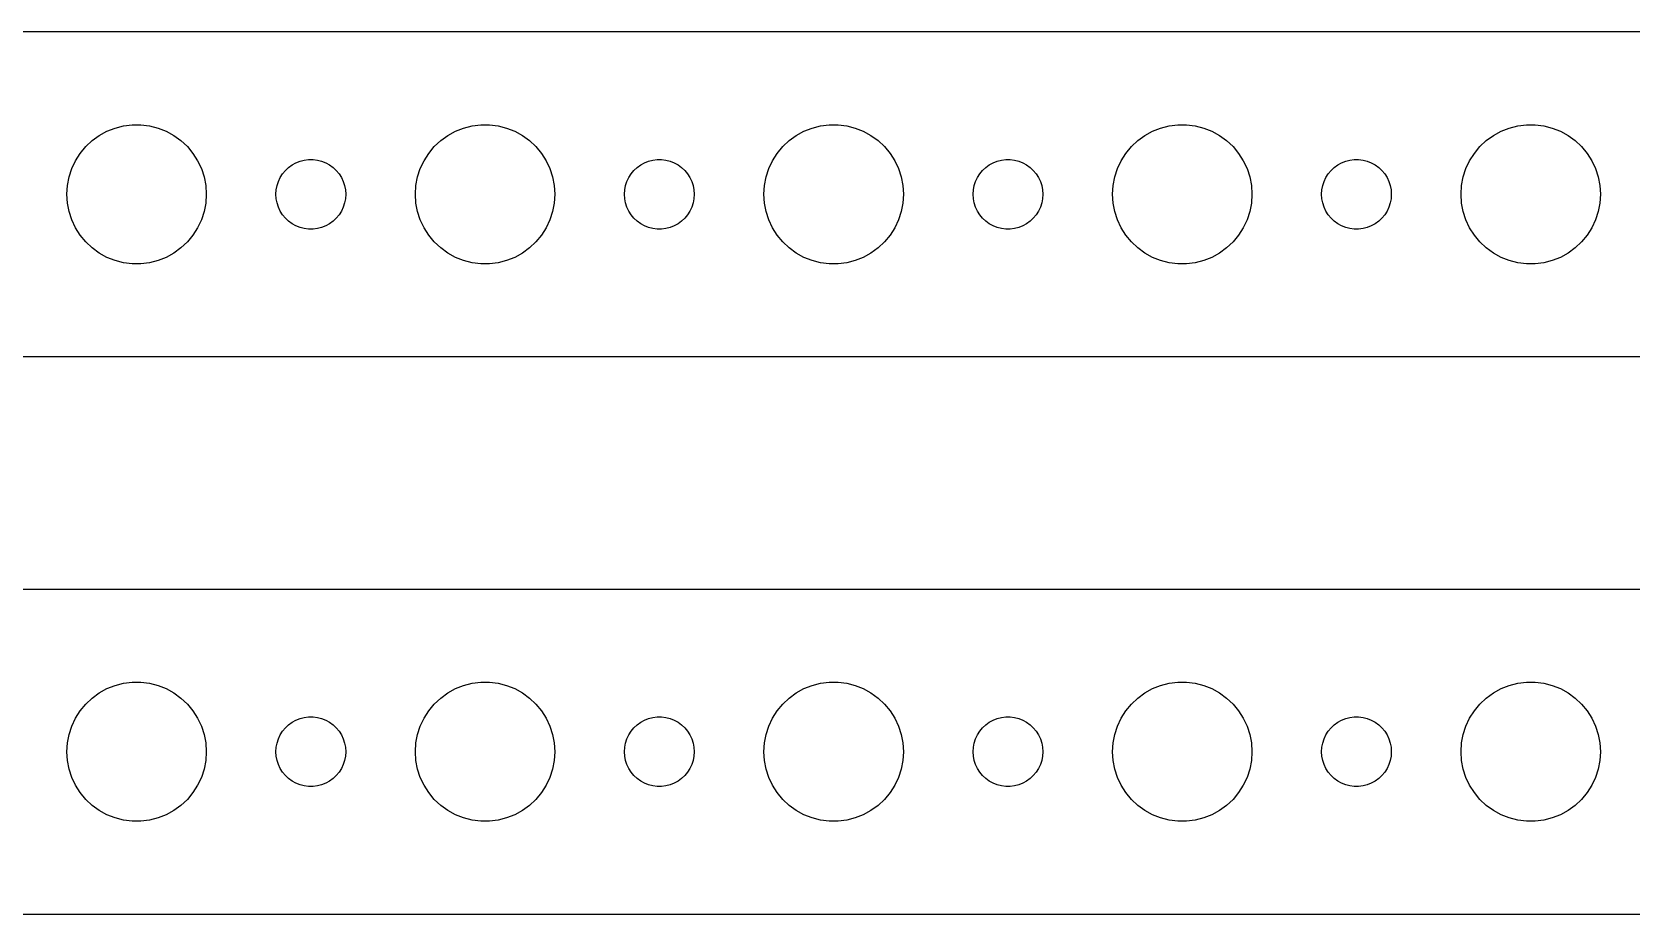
# Model space of a CAD drawing. Header units: metres. Extents: x -254 to 254, y 41 to 79.
# Drawn here: x 123 to 191.8, y 41 to 79 of the extents above; entities that cross this region are included whole.
import ezdxf

# ---------------------------------------------------------------- set-up
doc = ezdxf.new("R2010")
doc.units = ezdxf.units.M

msp = doc.modelspace()

# ---------------------------------------------------------------- linework, layer by layer
for p, q in [((249.814, 78.9901), (-249.814, 78.9901)), ((125.588, 74.3115), (125.893, 74.533)), ((125.893, 74.533), (126.223, 74.7145)), ((126.223, 74.7145), (126.573, 74.8532)), ((126.573, 74.8532), (126.938, 74.9469)), ((126.938, 74.9469), (127.312, 74.9941)), ((127.312, 74.9941), (127.688, 74.9941)), ((127.688, 74.9941), (128.062, 74.9469)), ((128.062, 74.9469), (128.427, 74.8532)), ((128.427, 74.8532), (128.777, 74.7145)), ((128.777, 74.7145), (129.107, 74.533)), ((129.107, 74.533), (129.412, 74.3115)), ((140.588, 74.3115), (140.893, 74.533)), ((140.893, 74.533), (141.223, 74.7145)), ((141.223, 74.7145), (141.573, 74.8532)), ((141.573, 74.8532), (141.938, 74.9469)), ((141.938, 74.9469), (142.312, 74.9941)), ((142.312, 74.9941), (142.688, 74.9941)), ((142.688, 74.9941), (143.062, 74.9469)), ((143.062, 74.9469), (143.427, 74.8532)), ((143.427, 74.8532), (143.777, 74.7145)), ((143.777, 74.7145), (144.107, 74.533)), ((144.107, 74.533), (144.412, 74.3115)), ((155.588, 74.3115), (155.893, 74.533)), ((155.893, 74.533), (156.223, 74.7145)), ((156.223, 74.7145), (156.573, 74.8532)), ((156.573, 74.8532), (156.938, 74.9469)), ((156.938, 74.9469), (157.312, 74.9941)), ((157.312, 74.9941), (157.688, 74.9941)), ((157.688, 74.9941), (158.062, 74.9469)), ((158.062, 74.9469), (158.427, 74.8532)), ((158.427, 74.8532), (158.777, 74.7145)), ((158.777, 74.7145), (159.107, 74.533)), ((159.107, 74.533), (159.412, 74.3115)), ((170.588, 74.3115), (170.893, 74.533)), ((170.893, 74.533), (171.223, 74.7145)), ((171.223, 74.7145), (171.573, 74.8532)), ((171.573, 74.8532), (171.938, 74.9469)), ((171.938, 74.9469), (172.312, 74.9941)), ((172.312, 74.9941), (172.688, 74.9941)), ((172.688, 74.9941), (173.062, 74.9469)), ((173.062, 74.9469), (173.427, 74.8532)), ((173.427, 74.8532), (173.777, 74.7145)), ((173.777, 74.7145), (174.107, 74.533)), ((174.107, 74.533), (174.412, 74.3115)), ((185.588, 74.3115), (185.893, 74.533)), ((185.893, 74.533), (186.223, 74.7145)), ((186.223, 74.7145), (186.573, 74.8532)), ((186.573, 74.8532), (186.938, 74.9469)), ((186.938, 74.9469), (187.312, 74.9941)), ((187.312, 74.9941), (187.688, 74.9941)), ((187.688, 74.9941), (188.062, 74.9469)), ((188.062, 74.9469), (188.427, 74.8532)), ((188.427, 74.8532), (188.777, 74.7145)), ((188.777, 74.7145), (189.107, 74.533)), ((189.107, 74.533), (189.412, 74.3115)), ((124.871, 73.4453), (125.073, 73.7634)), ((125.073, 73.7634), (125.313, 74.0536)), ((125.313, 74.0536), (125.588, 74.3115)), ((129.412, 74.3115), (129.687, 74.0536)), ((129.687, 74.0536), (129.927, 73.7634)), ((129.927, 73.7634), (130.129, 73.4453)), ((139.871, 73.4453), (140.073, 73.7634)), ((140.073, 73.7634), (140.313, 74.0536)), ((140.313, 74.0536), (140.588, 74.3115)), ((144.412, 74.3115), (144.687, 74.0536)), ((144.687, 74.0536), (144.927, 73.7634)), ((144.927, 73.7634), (145.129, 73.4453)), ((154.871, 73.4453), (155.073, 73.7634)), ((155.073, 73.7634), (155.313, 74.0536)), ((155.313, 74.0536), (155.588, 74.3115)), ((159.412, 74.3115), (159.687, 74.0536)), ((159.687, 74.0536), (159.927, 73.7634)), ((159.927, 73.7634), (160.129, 73.4453)), ((169.871, 73.4453), (170.073, 73.7634)), ((170.073, 73.7634), (170.313, 74.0536)), ((170.313, 74.0536), (170.588, 74.3115)), ((174.412, 74.3115), (174.687, 74.0536)), ((174.687, 74.0536), (174.927, 73.7634)), ((174.927, 73.7634), (175.129, 73.4453)), ((184.871, 73.4453), (185.073, 73.7634)), ((185.073, 73.7634), (185.313, 74.0536)), ((185.313, 74.0536), (185.588, 74.3115)), ((189.412, 74.3115), (189.687, 74.0536)), ((189.687, 74.0536), (189.927, 73.7634)), ((189.927, 73.7634), (190.129, 73.4453)), ((124.594, 72.7461), (124.711, 73.1044)), ((124.711, 73.1044), (124.871, 73.4453)), ((130.129, 73.4453), (130.289, 73.1044)), ((130.289, 73.1044), (130.406, 72.7461)), ((133.786, 72.8817), (133.907, 73.0268)), ((133.907, 73.0268), (134.044, 73.1558)), ((134.044, 73.1558), (134.196, 73.2665)), ((134.196, 73.2665), (134.361, 73.3572)), ((134.361, 73.3572), (134.536, 73.4266)), ((134.536, 73.4266), (134.719, 73.4734)), ((134.719, 73.4734), (134.906, 73.497)), ((134.906, 73.497), (135.094, 73.497)), ((135.094, 73.497), (135.281, 73.4734)), ((135.281, 73.4734), (135.464, 73.4266)), ((135.464, 73.4266), (135.639, 73.3572)), ((135.639, 73.3572), (135.804, 73.2665)), ((135.804, 73.2665), (135.956, 73.1558)), ((135.956, 73.1558), (136.093, 73.0268)), ((136.093, 73.0268), (136.214, 72.8817)), ((139.594, 72.7461), (139.711, 73.1044)), ((139.711, 73.1044), (139.871, 73.4453)), ((145.129, 73.4453), (145.289, 73.1044)), ((145.289, 73.1044), (145.406, 72.7461)), ((148.786, 72.8817), (148.907, 73.0268)), ((148.907, 73.0268), (149.044, 73.1558)), ((149.044, 73.1558), (149.196, 73.2665)), ((149.196, 73.2665), (149.361, 73.3572)), ((149.361, 73.3572), (149.536, 73.4266)), ((149.536, 73.4266), (149.719, 73.4734)), ((149.719, 73.4734), (149.906, 73.497)), ((149.906, 73.497), (150.094, 73.497)), ((150.094, 73.497), (150.281, 73.4734)), ((150.281, 73.4734), (150.464, 73.4266)), ((150.464, 73.4266), (150.639, 73.3572)), ((150.639, 73.3572), (150.804, 73.2665)), ((150.804, 73.2665), (150.956, 73.1558)), ((150.956, 73.1558), (151.093, 73.0268)), ((151.093, 73.0268), (151.214, 72.8817)), ((154.594, 72.7461), (154.711, 73.1044)), ((154.711, 73.1044), (154.871, 73.4453)), ((160.129, 73.4453), (160.289, 73.1044)), ((160.289, 73.1044), (160.406, 72.7461)), ((163.786, 72.8817), (163.907, 73.0268)), ((163.907, 73.0268), (164.044, 73.1558)), ((164.044, 73.1558), (164.196, 73.2665)), ((164.196, 73.2665), (164.361, 73.3572)), ((164.361, 73.3572), (164.536, 73.4266)), ((164.536, 73.4266), (164.719, 73.4734)), ((164.719, 73.4734), (164.906, 73.497)), ((164.906, 73.497), (165.094, 73.497)), ((165.094, 73.497), (165.281, 73.4734)), ((165.281, 73.4734), (165.464, 73.4266)), ((165.464, 73.4266), (165.639, 73.3572)), ((165.639, 73.3572), (165.804, 73.2665)), ((165.804, 73.2665), (165.956, 73.1558)), ((165.956, 73.1558), (166.093, 73.0268)), ((166.093, 73.0268), (166.214, 72.8817)), ((169.594, 72.7461), (169.711, 73.1044)), ((169.711, 73.1044), (169.871, 73.4453)), ((175.129, 73.4453), (175.289, 73.1044)), ((175.289, 73.1044), (175.406, 72.7461)), ((178.786, 72.8817), (178.907, 73.0268)), ((178.907, 73.0268), (179.044, 73.1558)), ((179.044, 73.1558), (179.196, 73.2665)), ((179.196, 73.2665), (179.361, 73.3572)), ((179.361, 73.3572), (179.536, 73.4266)), ((179.536, 73.4266), (179.719, 73.4734)), ((179.719, 73.4734), (179.906, 73.497)), ((179.906, 73.497), (180.094, 73.497)), ((180.094, 73.497), (180.281, 73.4734)), ((180.281, 73.4734), (180.464, 73.4266)), ((180.464, 73.4266), (180.639, 73.3572)), ((180.639, 73.3572), (180.804, 73.2665)), ((180.804, 73.2665), (180.956, 73.1558)), ((180.956, 73.1558), (181.093, 73.0268)), ((181.093, 73.0268), (181.214, 72.8817)), ((184.594, 72.7461), (184.711, 73.1044)), ((184.711, 73.1044), (184.871, 73.4453)), ((190.129, 73.4453), (190.289, 73.1044)), ((190.289, 73.1044), (190.406, 72.7461)), ((124.5, 72), (124.524, 72.376)), ((124.524, 72.376), (124.594, 72.7461)), ((130.406, 72.7461), (130.476, 72.376)), ((130.476, 72.376), (130.5, 72)), ((133.512, 72.188), (133.547, 72.373)), ((133.547, 72.373), (133.605, 72.5522)), ((133.605, 72.5522), (133.686, 72.7226)), ((133.686, 72.7226), (133.786, 72.8817)), ((136.214, 72.8817), (136.314, 72.7226)), ((136.314, 72.7226), (136.395, 72.5522)), ((136.395, 72.5522), (136.453, 72.373)), ((136.453, 72.373), (136.488, 72.188)), ((139.5, 72), (139.524, 72.376)), ((139.524, 72.376), (139.594, 72.7461)), ((145.406, 72.7461), (145.476, 72.376)), ((145.476, 72.376), (145.5, 72)), ((148.512, 72.188), (148.547, 72.373)), ((148.547, 72.373), (148.605, 72.5522)), ((148.605, 72.5522), (148.686, 72.7226)), ((148.686, 72.7226), (148.786, 72.8817)), ((151.214, 72.8817), (151.314, 72.7226)), ((151.314, 72.7226), (151.395, 72.5522)), ((151.395, 72.5522), (151.453, 72.373)), ((151.453, 72.373), (151.488, 72.188)), ((154.5, 72), (154.524, 72.376)), ((154.524, 72.376), (154.594, 72.7461)), ((160.406, 72.7461), (160.476, 72.376)), ((160.476, 72.376), (160.5, 72)), ((163.512, 72.188), (163.547, 72.373)), ((163.547, 72.373), (163.605, 72.5522)), ((163.605, 72.5522), (163.686, 72.7226)), ((163.686, 72.7226), (163.786, 72.8817)), ((166.214, 72.8817), (166.314, 72.7226)), ((166.314, 72.7226), (166.395, 72.5522)), ((166.395, 72.5522), (166.453, 72.373)), ((166.453, 72.373), (166.488, 72.188)), ((169.5, 72), (169.524, 72.376)), ((169.524, 72.376), (169.594, 72.7461)), ((175.406, 72.7461), (175.476, 72.376)), ((175.476, 72.376), (175.5, 72)), ((178.512, 72.188), (178.547, 72.373)), ((178.547, 72.373), (178.605, 72.5522)), ((178.605, 72.5522), (178.686, 72.7226)), ((178.686, 72.7226), (178.786, 72.8817)), ((181.214, 72.8817), (181.314, 72.7226)), ((181.314, 72.7226), (181.395, 72.5522)), ((181.395, 72.5522), (181.453, 72.373)), ((181.453, 72.373), (181.488, 72.188)), ((184.5, 72), (184.524, 72.376)), ((184.524, 72.376), (184.594, 72.7461)), ((190.406, 72.7461), (190.476, 72.376)), ((190.476, 72.376), (190.5, 72)), ((124.524, 71.624), (124.5, 72)), ((124.594, 71.2539), (124.524, 71.624)), ((130.476, 71.624), (130.406, 71.2539)), ((130.5, 72), (130.476, 71.624)), ((133.5, 72), (133.512, 72.188)), ((133.512, 71.812), (133.5, 72)), ((133.547, 71.627), (133.512, 71.812)), ((133.605, 71.4478), (133.547, 71.627)), ((136.453, 71.627), (136.395, 71.4478)), ((136.488, 71.812), (136.453, 71.627)), ((136.488, 72.188), (136.5, 72)), ((136.5, 72), (136.488, 71.812)), ((139.524, 71.624), (139.5, 72)), ((139.594, 71.2539), (139.524, 71.624)), ((145.476, 71.624), (145.406, 71.2539)), ((145.5, 72), (145.476, 71.624)), ((148.5, 72), (148.512, 72.188)), ((148.512, 71.812), (148.5, 72)), ((148.547, 71.627), (148.512, 71.812)), ((148.605, 71.4478), (148.547, 71.627)), ((151.453, 71.627), (151.395, 71.4478)), ((151.488, 71.812), (151.453, 71.627)), ((151.488, 72.188), (151.5, 72)), ((151.5, 72), (151.488, 71.812)), ((154.524, 71.624), (154.5, 72)), ((154.594, 71.2539), (154.524, 71.624)), ((160.476, 71.624), (160.406, 71.2539)), ((160.5, 72), (160.476, 71.624)), ((163.5, 72), (163.512, 72.188)), ((163.512, 71.812), (163.5, 72)), ((163.547, 71.627), (163.512, 71.812)), ((163.605, 71.4478), (163.547, 71.627)), ((166.453, 71.627), (166.395, 71.4478)), ((166.488, 71.812), (166.453, 71.627)), ((166.488, 72.188), (166.5, 72)), ((166.5, 72), (166.488, 71.812)), ((169.524, 71.624), (169.5, 72)), ((169.594, 71.2539), (169.524, 71.624)), ((175.476, 71.624), (175.406, 71.2539)), ((175.5, 72), (175.476, 71.624)), ((178.5, 72), (178.512, 72.188)), ((178.512, 71.812), (178.5, 72)), ((178.547, 71.627), (178.512, 71.812)), ((178.605, 71.4478), (178.547, 71.627)), ((181.453, 71.627), (181.395, 71.4478)), ((181.488, 71.812), (181.453, 71.627)), ((181.488, 72.188), (181.5, 72)), ((181.5, 72), (181.488, 71.812)), ((184.524, 71.624), (184.5, 72)), ((184.594, 71.2539), (184.524, 71.624)), ((190.476, 71.624), (190.406, 71.2539)), ((190.5, 72), (190.476, 71.624)), ((124.711, 70.8956), (124.594, 71.2539)), ((124.871, 70.5547), (124.711, 70.8956)), ((130.289, 70.8956), (130.129, 70.5547)), ((130.406, 71.2539), (130.289, 70.8956)), ((133.686, 71.2774), (133.605, 71.4478)), ((133.786, 71.1183), (133.686, 71.2774)), ((133.907, 70.9732), (133.786, 71.1183)), ((134.044, 70.8442), (133.907, 70.9732)), ((136.093, 70.9732), (135.956, 70.8442)), ((136.214, 71.1183), (136.093, 70.9732)), ((136.314, 71.2774), (136.214, 71.1183)), ((136.395, 71.4478), (136.314, 71.2774)), ((139.711, 70.8956), (139.594, 71.2539)), ((139.871, 70.5547), (139.711, 70.8956)), ((145.289, 70.8956), (145.129, 70.5547)), ((145.406, 71.2539), (145.289, 70.8956)), ((148.686, 71.2774), (148.605, 71.4478)), ((148.786, 71.1183), (148.686, 71.2774)), ((148.907, 70.9732), (148.786, 71.1183)), ((149.044, 70.8442), (148.907, 70.9732)), ((151.093, 70.9732), (150.956, 70.8442)), ((151.214, 71.1183), (151.093, 70.9732)), ((151.314, 71.2774), (151.214, 71.1183)), ((151.395, 71.4478), (151.314, 71.2774)), ((154.711, 70.8956), (154.594, 71.2539)), ((154.871, 70.5547), (154.711, 70.8956)), ((160.289, 70.8956), (160.129, 70.5547)), ((160.406, 71.2539), (160.289, 70.8956)), ((163.686, 71.2774), (163.605, 71.4478)), ((163.786, 71.1183), (163.686, 71.2774)), ((163.907, 70.9732), (163.786, 71.1183)), ((164.044, 70.8442), (163.907, 70.9732)), ((166.093, 70.9732), (165.956, 70.8442)), ((166.214, 71.1183), (166.093, 70.9732)), ((166.314, 71.2774), (166.214, 71.1183)), ((166.395, 71.4478), (166.314, 71.2774)), ((169.711, 70.8956), (169.594, 71.2539)), ((169.871, 70.5547), (169.711, 70.8956)), ((175.289, 70.8956), (175.129, 70.5547)), ((175.406, 71.2539), (175.289, 70.8956)), ((178.686, 71.2774), (178.605, 71.4478)), ((178.786, 71.1183), (178.686, 71.2774)), ((178.907, 70.9732), (178.786, 71.1183)), ((179.044, 70.8442), (178.907, 70.9732)), ((181.093, 70.9732), (180.956, 70.8442)), ((181.214, 71.1183), (181.093, 70.9732)), ((181.314, 71.2774), (181.214, 71.1183)), ((181.395, 71.4478), (181.314, 71.2774)), ((184.711, 70.8956), (184.594, 71.2539)), ((184.871, 70.5547), (184.711, 70.8956)), ((190.289, 70.8956), (190.129, 70.5547)), ((190.406, 71.2539), (190.289, 70.8956)), ((125.073, 70.2366), (124.871, 70.5547)), ((125.313, 69.9464), (125.073, 70.2366)), ((129.927, 70.2366), (129.687, 69.9464)), ((130.129, 70.5547), (129.927, 70.2366)), ((134.196, 70.7335), (134.044, 70.8442)), ((134.361, 70.6428), (134.196, 70.7335)), ((134.536, 70.5734), (134.361, 70.6428)), ((134.719, 70.5266), (134.536, 70.5734)), ((134.906, 70.503), (134.719, 70.5266)), ((135.094, 70.503), (134.906, 70.503)), ((135.281, 70.5266), (135.094, 70.503)), ((135.464, 70.5734), (135.281, 70.5266)), ((135.639, 70.6428), (135.464, 70.5734)), ((135.804, 70.7335), (135.639, 70.6428)), ((135.956, 70.8442), (135.804, 70.7335)), ((140.073, 70.2366), (139.871, 70.5547)), ((140.313, 69.9464), (140.073, 70.2366)), ((144.927, 70.2366), (144.687, 69.9464)), ((145.129, 70.5547), (144.927, 70.2366)), ((149.196, 70.7335), (149.044, 70.8442)), ((149.361, 70.6428), (149.196, 70.7335)), ((149.536, 70.5734), (149.361, 70.6428)), ((149.719, 70.5266), (149.536, 70.5734)), ((149.906, 70.503), (149.719, 70.5266)), ((150.094, 70.503), (149.906, 70.503)), ((150.281, 70.5266), (150.094, 70.503)), ((150.464, 70.5734), (150.281, 70.5266)), ((150.639, 70.6428), (150.464, 70.5734)), ((150.804, 70.7335), (150.639, 70.6428)), ((150.956, 70.8442), (150.804, 70.7335)), ((155.073, 70.2366), (154.871, 70.5547)), ((155.313, 69.9464), (155.073, 70.2366)), ((159.927, 70.2366), (159.687, 69.9464)), ((160.129, 70.5547), (159.927, 70.2366)), ((164.196, 70.7335), (164.044, 70.8442)), ((164.361, 70.6428), (164.196, 70.7335)), ((164.536, 70.5734), (164.361, 70.6428)), ((164.719, 70.5266), (164.536, 70.5734)), ((164.906, 70.503), (164.719, 70.5266)), ((165.094, 70.503), (164.906, 70.503)), ((165.281, 70.5266), (165.094, 70.503)), ((165.464, 70.5734), (165.281, 70.5266)), ((165.639, 70.6428), (165.464, 70.5734)), ((165.804, 70.7335), (165.639, 70.6428)), ((165.956, 70.8442), (165.804, 70.7335)), ((170.073, 70.2366), (169.871, 70.5547)), ((170.313, 69.9464), (170.073, 70.2366)), ((174.927, 70.2366), (174.687, 69.9464)), ((175.129, 70.5547), (174.927, 70.2366)), ((179.196, 70.7335), (179.044, 70.8442)), ((179.361, 70.6428), (179.196, 70.7335)), ((179.536, 70.5734), (179.361, 70.6428)), ((179.719, 70.5266), (179.536, 70.5734)), ((179.906, 70.503), (179.719, 70.5266)), ((180.094, 70.503), (179.906, 70.503)), ((180.281, 70.5266), (180.094, 70.503)), ((180.464, 70.5734), (180.281, 70.5266)), ((180.639, 70.6428), (180.464, 70.5734)), ((180.804, 70.7335), (180.639, 70.6428)), ((180.956, 70.8442), (180.804, 70.7335)), ((185.073, 70.2366), (184.871, 70.5547)), ((185.313, 69.9464), (185.073, 70.2366)), ((189.927, 70.2366), (189.687, 69.9464)), ((190.129, 70.5547), (189.927, 70.2366)), ((125.588, 69.6885), (125.313, 69.9464)), ((125.893, 69.467), (125.588, 69.6885)), ((129.412, 69.6885), (129.107, 69.467)), ((129.687, 69.9464), (129.412, 69.6885)), ((140.588, 69.6885), (140.313, 69.9464)), ((140.893, 69.467), (140.588, 69.6885)), ((144.412, 69.6885), (144.107, 69.467)), ((144.687, 69.9464), (144.412, 69.6885)), ((155.588, 69.6885), (155.313, 69.9464)), ((155.893, 69.467), (155.588, 69.6885)), ((159.412, 69.6885), (159.107, 69.467)), ((159.687, 69.9464), (159.412, 69.6885)), ((170.588, 69.6885), (170.313, 69.9464)), ((170.893, 69.467), (170.588, 69.6885)), ((174.412, 69.6885), (174.107, 69.467)), ((174.687, 69.9464), (174.412, 69.6885)), ((185.588, 69.6885), (185.313, 69.9464)), ((185.893, 69.467), (185.588, 69.6885)), ((189.412, 69.6885), (189.107, 69.467)), ((189.687, 69.9464), (189.412, 69.6885)), ((126.223, 69.2855), (125.893, 69.467)), ((126.573, 69.1468), (126.223, 69.2855)), ((126.938, 69.0531), (126.573, 69.1468)), ((127.312, 69.0059), (126.938, 69.0531)), ((127.688, 69.0059), (127.312, 69.0059)), ((128.062, 69.0531), (127.688, 69.0059)), ((128.427, 69.1468), (128.062, 69.0531)), ((128.777, 69.2855), (128.427, 69.1468)), ((129.107, 69.467), (128.777, 69.2855)), ((141.223, 69.2855), (140.893, 69.467)), ((141.573, 69.1468), (141.223, 69.2855)), ((141.938, 69.0531), (141.573, 69.1468)), ((142.312, 69.0059), (141.938, 69.0531)), ((142.688, 69.0059), (142.312, 69.0059)), ((143.062, 69.0531), (142.688, 69.0059)), ((143.427, 69.1468), (143.062, 69.0531)), ((143.777, 69.2855), (143.427, 69.1468)), ((144.107, 69.467), (143.777, 69.2855)), ((156.223, 69.2855), (155.893, 69.467)), ((156.573, 69.1468), (156.223, 69.2855)), ((156.938, 69.0531), (156.573, 69.1468)), ((157.312, 69.0059), (156.938, 69.0531)), ((157.688, 69.0059), (157.312, 69.0059)), ((158.062, 69.0531), (157.688, 69.0059)), ((158.427, 69.1468), (158.062, 69.0531)), ((158.777, 69.2855), (158.427, 69.1468)), ((159.107, 69.467), (158.777, 69.2855)), ((171.223, 69.2855), (170.893, 69.467)), ((171.573, 69.1468), (171.223, 69.2855)), ((171.938, 69.0531), (171.573, 69.1468)), ((172.312, 69.0059), (171.938, 69.0531)), ((172.688, 69.0059), (172.312, 69.0059)), ((173.062, 69.0531), (172.688, 69.0059)), ((173.427, 69.1468), (173.062, 69.0531)), ((173.777, 69.2855), (173.427, 69.1468)), ((174.107, 69.467), (173.777, 69.2855)), ((186.223, 69.2855), (185.893, 69.467)), ((186.573, 69.1468), (186.223, 69.2855)), ((186.938, 69.0531), (186.573, 69.1468)), ((187.312, 69.0059), (186.938, 69.0531)), ((187.688, 69.0059), (187.312, 69.0059)), ((188.062, 69.0531), (187.688, 69.0059)), ((188.427, 69.1468), (188.062, 69.0531)), ((188.777, 69.2855), (188.427, 69.1468)), ((189.107, 69.467), (188.777, 69.2855)), ((-249.814, 65.0099), (249.814, 65.0099)), ((249.814, 54.9901), (-249.814, 54.9901)), ((126.573, 50.8532), (126.938, 50.9469)), ((126.938, 50.9469), (127.312, 50.9941)), ((127.312, 50.9941), (127.688, 50.9941)), ((127.688, 50.9941), (128.062, 50.9469)), ((128.062, 50.9469), (128.427, 50.8532)), ((141.573, 50.8532), (141.938, 50.9469)), ((141.938, 50.9469), (142.312, 50.9941)), ((142.312, 50.9941), (142.688, 50.9941)), ((142.688, 50.9941), (143.062, 50.9469)), ((143.062, 50.9469), (143.427, 50.8532)), ((156.573, 50.8532), (156.938, 50.9469)), ((156.938, 50.9469), (157.312, 50.9941)), ((157.312, 50.9941), (157.688, 50.9941)), ((157.688, 50.9941), (158.062, 50.9469)), ((158.062, 50.9469), (158.427, 50.8532)), ((171.573, 50.8532), (171.938, 50.9469)), ((171.938, 50.9469), (172.312, 50.9941)), ((172.312, 50.9941), (172.688, 50.9941)), ((172.688, 50.9941), (173.062, 50.9469)), ((173.062, 50.9469), (173.427, 50.8532)), ((186.573, 50.8532), (186.938, 50.9469)), ((186.938, 50.9469), (187.312, 50.9941)), ((187.312, 50.9941), (187.688, 50.9941)), ((187.688, 50.9941), (188.062, 50.9469)), ((188.062, 50.9469), (188.427, 50.8532)), ((125.313, 50.0536), (125.588, 50.3115)), ((125.588, 50.3115), (125.893, 50.533)), ((125.893, 50.533), (126.223, 50.7145)), ((126.223, 50.7145), (126.573, 50.8532)), ((128.427, 50.8532), (128.777, 50.7145)), ((128.777, 50.7145), (129.107, 50.533)), ((129.107, 50.533), (129.412, 50.3115)), ((129.412, 50.3115), (129.687, 50.0536)), ((140.313, 50.0536), (140.588, 50.3115)), ((140.588, 50.3115), (140.893, 50.533)), ((140.893, 50.533), (141.223, 50.7145)), ((141.223, 50.7145), (141.573, 50.8532)), ((143.427, 50.8532), (143.777, 50.7145)), ((143.777, 50.7145), (144.107, 50.533)), ((144.107, 50.533), (144.412, 50.3115)), ((144.412, 50.3115), (144.687, 50.0536)), ((155.313, 50.0536), (155.588, 50.3115)), ((155.588, 50.3115), (155.893, 50.533)), ((155.893, 50.533), (156.223, 50.7145)), ((156.223, 50.7145), (156.573, 50.8532)), ((158.427, 50.8532), (158.777, 50.7145)), ((158.777, 50.7145), (159.107, 50.533)), ((159.107, 50.533), (159.412, 50.3115)), ((159.412, 50.3115), (159.687, 50.0536)), ((170.313, 50.0536), (170.588, 50.3115)), ((170.588, 50.3115), (170.893, 50.533)), ((170.893, 50.533), (171.223, 50.7145)), ((171.223, 50.7145), (171.573, 50.8532)), ((173.427, 50.8532), (173.777, 50.7145)), ((173.777, 50.7145), (174.107, 50.533)), ((174.107, 50.533), (174.412, 50.3115)), ((174.412, 50.3115), (174.687, 50.0536)), ((185.313, 50.0536), (185.588, 50.3115)), ((185.588, 50.3115), (185.893, 50.533)), ((185.893, 50.533), (186.223, 50.7145)), ((186.223, 50.7145), (186.573, 50.8532)), ((188.427, 50.8532), (188.777, 50.7145)), ((188.777, 50.7145), (189.107, 50.533)), ((189.107, 50.533), (189.412, 50.3115)), ((189.412, 50.3115), (189.687, 50.0536)), ((124.871, 49.4453), (125.073, 49.7634)), ((125.073, 49.7634), (125.313, 50.0536)), ((129.687, 50.0536), (129.927, 49.7634)), ((129.927, 49.7634), (130.129, 49.4453)), ((139.871, 49.4453), (140.073, 49.7634)), ((140.073, 49.7634), (140.313, 50.0536)), ((144.687, 50.0536), (144.927, 49.7634)), ((144.927, 49.7634), (145.129, 49.4453)), ((154.871, 49.4453), (155.073, 49.7634)), ((155.073, 49.7634), (155.313, 50.0536)), ((159.687, 50.0536), (159.927, 49.7634)), ((159.927, 49.7634), (160.129, 49.4453)), ((169.871, 49.4453), (170.073, 49.7634)), ((170.073, 49.7634), (170.313, 50.0536)), ((174.687, 50.0536), (174.927, 49.7634)), ((174.927, 49.7634), (175.129, 49.4453)), ((184.871, 49.4453), (185.073, 49.7634)), ((185.073, 49.7634), (185.313, 50.0536)), ((189.687, 50.0536), (189.927, 49.7634)), ((189.927, 49.7634), (190.129, 49.4453)), ((124.594, 48.7461), (124.711, 49.1044)), ((124.711, 49.1044), (124.871, 49.4453)), ((130.129, 49.4453), (130.289, 49.1044)), ((130.289, 49.1044), (130.406, 48.7461)), ((133.686, 48.7226), (133.786, 48.8817)), ((133.786, 48.8817), (133.907, 49.0268)), ((133.907, 49.0268), (134.044, 49.1558)), ((134.044, 49.1558), (134.196, 49.2665)), ((134.196, 49.2665), (134.361, 49.3572)), ((134.361, 49.3572), (134.536, 49.4266)), ((134.536, 49.4266), (134.719, 49.4734)), ((134.719, 49.4734), (134.906, 49.497)), ((134.906, 49.497), (135.094, 49.497)), ((135.094, 49.497), (135.281, 49.4734)), ((135.281, 49.4734), (135.464, 49.4266)), ((135.464, 49.4266), (135.639, 49.3572)), ((135.639, 49.3572), (135.804, 49.2665)), ((135.804, 49.2665), (135.956, 49.1558)), ((135.956, 49.1558), (136.093, 49.0268)), ((136.093, 49.0268), (136.214, 48.8817)), ((136.214, 48.8817), (136.314, 48.7226)), ((139.594, 48.7461), (139.711, 49.1044)), ((139.711, 49.1044), (139.871, 49.4453)), ((145.129, 49.4453), (145.289, 49.1044)), ((145.289, 49.1044), (145.406, 48.7461)), ((148.686, 48.7226), (148.786, 48.8817)), ((148.786, 48.8817), (148.907, 49.0268)), ((148.907, 49.0268), (149.044, 49.1558)), ((149.044, 49.1558), (149.196, 49.2665)), ((149.196, 49.2665), (149.361, 49.3572)), ((149.361, 49.3572), (149.536, 49.4266)), ((149.536, 49.4266), (149.719, 49.4734)), ((149.719, 49.4734), (149.906, 49.497)), ((149.906, 49.497), (150.094, 49.497)), ((150.094, 49.497), (150.281, 49.4734)), ((150.281, 49.4734), (150.464, 49.4266)), ((150.464, 49.4266), (150.639, 49.3572)), ((150.639, 49.3572), (150.804, 49.2665)), ((150.804, 49.2665), (150.956, 49.1558)), ((150.956, 49.1558), (151.093, 49.0268)), ((151.093, 49.0268), (151.214, 48.8817)), ((151.214, 48.8817), (151.314, 48.7226)), ((154.594, 48.7461), (154.711, 49.1044)), ((154.711, 49.1044), (154.871, 49.4453)), ((160.129, 49.4453), (160.289, 49.1044)), ((160.289, 49.1044), (160.406, 48.7461)), ((163.686, 48.7226), (163.786, 48.8817)), ((163.786, 48.8817), (163.907, 49.0268)), ((163.907, 49.0268), (164.044, 49.1558)), ((164.044, 49.1558), (164.196, 49.2665)), ((164.196, 49.2665), (164.361, 49.3572)), ((164.361, 49.3572), (164.536, 49.4266)), ((164.536, 49.4266), (164.719, 49.4734)), ((164.719, 49.4734), (164.906, 49.497)), ((164.906, 49.497), (165.094, 49.497)), ((165.094, 49.497), (165.281, 49.4734)), ((165.281, 49.4734), (165.464, 49.4266)), ((165.464, 49.4266), (165.639, 49.3572)), ((165.639, 49.3572), (165.804, 49.2665)), ((165.804, 49.2665), (165.956, 49.1558)), ((165.956, 49.1558), (166.093, 49.0268)), ((166.093, 49.0268), (166.214, 48.8817)), ((166.214, 48.8817), (166.314, 48.7226)), ((169.594, 48.7461), (169.711, 49.1044)), ((169.711, 49.1044), (169.871, 49.4453)), ((175.129, 49.4453), (175.289, 49.1044)), ((175.289, 49.1044), (175.406, 48.7461)), ((178.686, 48.7226), (178.786, 48.8817)), ((178.786, 48.8817), (178.907, 49.0268)), ((178.907, 49.0268), (179.044, 49.1558)), ((179.044, 49.1558), (179.196, 49.2665)), ((179.196, 49.2665), (179.361, 49.3572)), ((179.361, 49.3572), (179.536, 49.4266)), ((179.536, 49.4266), (179.719, 49.4734)), ((179.719, 49.4734), (179.906, 49.497)), ((179.906, 49.497), (180.094, 49.497)), ((180.094, 49.497), (180.281, 49.4734)), ((180.281, 49.4734), (180.464, 49.4266)), ((180.464, 49.4266), (180.639, 49.3572)), ((180.639, 49.3572), (180.804, 49.2665)), ((180.804, 49.2665), (180.956, 49.1558)), ((180.956, 49.1558), (181.093, 49.0268)), ((181.093, 49.0268), (181.214, 48.8817)), ((181.214, 48.8817), (181.314, 48.7226)), ((184.594, 48.7461), (184.711, 49.1044)), ((184.711, 49.1044), (184.871, 49.4453)), ((190.129, 49.4453), (190.289, 49.1044)), ((190.289, 49.1044), (190.406, 48.7461)), ((124.5, 48), (124.524, 48.376)), ((124.524, 48.376), (124.594, 48.7461)), ((130.406, 48.7461), (130.476, 48.376)), ((130.476, 48.376), (130.5, 48)), ((133.5, 48), (133.512, 48.188)), ((133.512, 48.188), (133.547, 48.373)), ((133.547, 48.373), (133.605, 48.5522)), ((133.605, 48.5522), (133.686, 48.7226)), ((136.314, 48.7226), (136.395, 48.5522)), ((136.395, 48.5522), (136.453, 48.373)), ((136.453, 48.373), (136.488, 48.188)), ((136.488, 48.188), (136.5, 48)), ((139.5, 48), (139.524, 48.376)), ((139.524, 48.376), (139.594, 48.7461)), ((145.406, 48.7461), (145.476, 48.376)), ((145.476, 48.376), (145.5, 48)), ((148.5, 48), (148.512, 48.188)), ((148.512, 48.188), (148.547, 48.373)), ((148.547, 48.373), (148.605, 48.5522)), ((148.605, 48.5522), (148.686, 48.7226)), ((151.314, 48.7226), (151.395, 48.5522)), ((151.395, 48.5522), (151.453, 48.373)), ((151.453, 48.373), (151.488, 48.188)), ((151.488, 48.188), (151.5, 48)), ((154.5, 48), (154.524, 48.376)), ((154.524, 48.376), (154.594, 48.7461)), ((160.406, 48.7461), (160.476, 48.376)), ((160.476, 48.376), (160.5, 48)), ((163.5, 48), (163.512, 48.188)), ((163.512, 48.188), (163.547, 48.373)), ((163.547, 48.373), (163.605, 48.5522)), ((163.605, 48.5522), (163.686, 48.7226)), ((166.314, 48.7226), (166.395, 48.5522)), ((166.395, 48.5522), (166.453, 48.373)), ((166.453, 48.373), (166.488, 48.188)), ((166.488, 48.188), (166.5, 48)), ((169.5, 48), (169.524, 48.376)), ((169.524, 48.376), (169.594, 48.7461)), ((175.406, 48.7461), (175.476, 48.376)), ((175.476, 48.376), (175.5, 48)), ((178.5, 48), (178.512, 48.188)), ((178.512, 48.188), (178.547, 48.373)), ((178.547, 48.373), (178.605, 48.5522)), ((178.605, 48.5522), (178.686, 48.7226)), ((181.314, 48.7226), (181.395, 48.5522)), ((181.395, 48.5522), (181.453, 48.373)), ((181.453, 48.373), (181.488, 48.188)), ((181.488, 48.188), (181.5, 48)), ((184.5, 48), (184.524, 48.376)), ((184.524, 48.376), (184.594, 48.7461)), ((190.406, 48.7461), (190.476, 48.376)), ((190.476, 48.376), (190.5, 48)), ((124.524, 47.624), (124.5, 48)), ((124.594, 47.2539), (124.524, 47.624)), ((130.476, 47.624), (130.406, 47.2539)), ((130.5, 48), (130.476, 47.624)), ((133.512, 47.812), (133.5, 48)), ((133.547, 47.627), (133.512, 47.812)), ((133.605, 47.4478), (133.547, 47.627)), ((136.453, 47.627), (136.395, 47.4478)), ((136.488, 47.812), (136.453, 47.627)), ((136.5, 48), (136.488, 47.812)), ((139.524, 47.624), (139.5, 48)), ((139.594, 47.2539), (139.524, 47.624)), ((145.476, 47.624), (145.406, 47.2539)), ((145.5, 48), (145.476, 47.624)), ((148.512, 47.812), (148.5, 48)), ((148.547, 47.627), (148.512, 47.812)), ((148.605, 47.4478), (148.547, 47.627)), ((151.453, 47.627), (151.395, 47.4478)), ((151.488, 47.812), (151.453, 47.627)), ((151.5, 48), (151.488, 47.812)), ((154.524, 47.624), (154.5, 48)), ((154.594, 47.2539), (154.524, 47.624)), ((160.476, 47.624), (160.406, 47.2539)), ((160.5, 48), (160.476, 47.624)), ((163.512, 47.812), (163.5, 48)), ((163.547, 47.627), (163.512, 47.812)), ((163.605, 47.4478), (163.547, 47.627)), ((166.453, 47.627), (166.395, 47.4478)), ((166.488, 47.812), (166.453, 47.627)), ((166.5, 48), (166.488, 47.812)), ((169.524, 47.624), (169.5, 48)), ((169.594, 47.2539), (169.524, 47.624)), ((175.476, 47.624), (175.406, 47.2539)), ((175.5, 48), (175.476, 47.624)), ((178.512, 47.812), (178.5, 48)), ((178.547, 47.627), (178.512, 47.812)), ((178.605, 47.4478), (178.547, 47.627)), ((181.453, 47.627), (181.395, 47.4478)), ((181.488, 47.812), (181.453, 47.627)), ((181.5, 48), (181.488, 47.812)), ((184.524, 47.624), (184.5, 48)), ((184.594, 47.2539), (184.524, 47.624)), ((190.476, 47.624), (190.406, 47.2539)), ((190.5, 48), (190.476, 47.624)), ((124.711, 46.8956), (124.594, 47.2539)), ((124.871, 46.5547), (124.711, 46.8956)), ((130.289, 46.8956), (130.129, 46.5547)), ((130.406, 47.2539), (130.289, 46.8956)), ((133.686, 47.2774), (133.605, 47.4478)), ((133.786, 47.1183), (133.686, 47.2774)), ((133.907, 46.9732), (133.786, 47.1183)), ((134.044, 46.8442), (133.907, 46.9732)), ((134.196, 46.7335), (134.044, 46.8442)), ((135.956, 46.8442), (135.804, 46.7335)), ((136.093, 46.9732), (135.956, 46.8442)), ((136.214, 47.1183), (136.093, 46.9732)), ((136.314, 47.2774), (136.214, 47.1183)), ((136.395, 47.4478), (136.314, 47.2774)), ((139.711, 46.8956), (139.594, 47.2539)), ((139.871, 46.5547), (139.711, 46.8956)), ((145.289, 46.8956), (145.129, 46.5547)), ((145.406, 47.2539), (145.289, 46.8956)), ((148.686, 47.2774), (148.605, 47.4478)), ((148.786, 47.1183), (148.686, 47.2774)), ((148.907, 46.9732), (148.786, 47.1183)), ((149.044, 46.8442), (148.907, 46.9732)), ((149.196, 46.7335), (149.044, 46.8442)), ((150.956, 46.8442), (150.804, 46.7335)), ((151.093, 46.9732), (150.956, 46.8442)), ((151.214, 47.1183), (151.093, 46.9732)), ((151.314, 47.2774), (151.214, 47.1183)), ((151.395, 47.4478), (151.314, 47.2774)), ((154.711, 46.8956), (154.594, 47.2539)), ((154.871, 46.5547), (154.711, 46.8956)), ((160.289, 46.8956), (160.129, 46.5547)), ((160.406, 47.2539), (160.289, 46.8956)), ((163.686, 47.2774), (163.605, 47.4478)), ((163.786, 47.1183), (163.686, 47.2774)), ((163.907, 46.9732), (163.786, 47.1183)), ((164.044, 46.8442), (163.907, 46.9732)), ((164.196, 46.7335), (164.044, 46.8442)), ((165.956, 46.8442), (165.804, 46.7335)), ((166.093, 46.9732), (165.956, 46.8442)), ((166.214, 47.1183), (166.093, 46.9732)), ((166.314, 47.2774), (166.214, 47.1183)), ((166.395, 47.4478), (166.314, 47.2774)), ((169.711, 46.8956), (169.594, 47.2539)), ((169.871, 46.5547), (169.711, 46.8956)), ((175.289, 46.8956), (175.129, 46.5547)), ((175.406, 47.2539), (175.289, 46.8956)), ((178.686, 47.2774), (178.605, 47.4478)), ((178.786, 47.1183), (178.686, 47.2774)), ((178.907, 46.9732), (178.786, 47.1183)), ((179.044, 46.8442), (178.907, 46.9732)), ((179.196, 46.7335), (179.044, 46.8442)), ((180.956, 46.8442), (180.804, 46.7335)), ((181.093, 46.9732), (180.956, 46.8442)), ((181.214, 47.1183), (181.093, 46.9732)), ((181.314, 47.2774), (181.214, 47.1183)), ((181.395, 47.4478), (181.314, 47.2774)), ((184.711, 46.8956), (184.594, 47.2539)), ((184.871, 46.5547), (184.711, 46.8956)), ((190.289, 46.8956), (190.129, 46.5547)), ((190.406, 47.2539), (190.289, 46.8956)), ((125.073, 46.2366), (124.871, 46.5547)), ((125.313, 45.9464), (125.073, 46.2366)), ((129.927, 46.2366), (129.687, 45.9464)), ((130.129, 46.5547), (129.927, 46.2366)), ((134.361, 46.6428), (134.196, 46.7335)), ((134.536, 46.5734), (134.361, 46.6428)), ((134.719, 46.5266), (134.536, 46.5734)), ((134.906, 46.503), (134.719, 46.5266)), ((135.094, 46.503), (134.906, 46.503)), ((135.281, 46.5266), (135.094, 46.503)), ((135.464, 46.5734), (135.281, 46.5266)), ((135.639, 46.6428), (135.464, 46.5734)), ((135.804, 46.7335), (135.639, 46.6428)), ((140.073, 46.2366), (139.871, 46.5547)), ((140.313, 45.9464), (140.073, 46.2366)), ((144.927, 46.2366), (144.687, 45.9464)), ((145.129, 46.5547), (144.927, 46.2366)), ((149.361, 46.6428), (149.196, 46.7335)), ((149.536, 46.5734), (149.361, 46.6428)), ((149.719, 46.5266), (149.536, 46.5734)), ((149.906, 46.503), (149.719, 46.5266)), ((150.094, 46.503), (149.906, 46.503)), ((150.281, 46.5266), (150.094, 46.503)), ((150.464, 46.5734), (150.281, 46.5266)), ((150.639, 46.6428), (150.464, 46.5734)), ((150.804, 46.7335), (150.639, 46.6428)), ((155.073, 46.2366), (154.871, 46.5547)), ((155.313, 45.9464), (155.073, 46.2366)), ((159.927, 46.2366), (159.687, 45.9464)), ((160.129, 46.5547), (159.927, 46.2366)), ((164.361, 46.6428), (164.196, 46.7335)), ((164.536, 46.5734), (164.361, 46.6428)), ((164.719, 46.5266), (164.536, 46.5734)), ((164.906, 46.503), (164.719, 46.5266)), ((165.094, 46.503), (164.906, 46.503)), ((165.281, 46.5266), (165.094, 46.503)), ((165.464, 46.5734), (165.281, 46.5266)), ((165.639, 46.6428), (165.464, 46.5734)), ((165.804, 46.7335), (165.639, 46.6428)), ((170.073, 46.2366), (169.871, 46.5547)), ((170.313, 45.9464), (170.073, 46.2366)), ((174.927, 46.2366), (174.687, 45.9464)), ((175.129, 46.5547), (174.927, 46.2366)), ((179.361, 46.6428), (179.196, 46.7335)), ((179.536, 46.5734), (179.361, 46.6428)), ((179.719, 46.5266), (179.536, 46.5734)), ((179.906, 46.503), (179.719, 46.5266)), ((180.094, 46.503), (179.906, 46.503)), ((180.281, 46.5266), (180.094, 46.503)), ((180.464, 46.5734), (180.281, 46.5266)), ((180.639, 46.6428), (180.464, 46.5734)), ((180.804, 46.7335), (180.639, 46.6428)), ((185.073, 46.2366), (184.871, 46.5547)), ((185.313, 45.9464), (185.073, 46.2366)), ((189.927, 46.2366), (189.687, 45.9464)), ((190.129, 46.5547), (189.927, 46.2366)), ((125.588, 45.6885), (125.313, 45.9464)), ((125.893, 45.467), (125.588, 45.6885)), ((126.223, 45.2855), (125.893, 45.467)), ((129.107, 45.467), (128.777, 45.2855)), ((129.412, 45.6885), (129.107, 45.467)), ((129.687, 45.9464), (129.412, 45.6885)), ((140.588, 45.6885), (140.313, 45.9464)), ((140.893, 45.467), (140.588, 45.6885)), ((141.223, 45.2855), (140.893, 45.467)), ((144.107, 45.467), (143.777, 45.2855)), ((144.412, 45.6885), (144.107, 45.467)), ((144.687, 45.9464), (144.412, 45.6885)), ((155.588, 45.6885), (155.313, 45.9464)), ((155.893, 45.467), (155.588, 45.6885)), ((156.223, 45.2855), (155.893, 45.467)), ((159.107, 45.467), (158.777, 45.2855)), ((159.412, 45.6885), (159.107, 45.467)), ((159.687, 45.9464), (159.412, 45.6885)), ((170.588, 45.6885), (170.313, 45.9464)), ((170.893, 45.467), (170.588, 45.6885)), ((171.223, 45.2855), (170.893, 45.467)), ((174.107, 45.467), (173.777, 45.2855)), ((174.412, 45.6885), (174.107, 45.467)), ((174.687, 45.9464), (174.412, 45.6885)), ((185.588, 45.6885), (185.313, 45.9464)), ((185.893, 45.467), (185.588, 45.6885)), ((186.223, 45.2855), (185.893, 45.467)), ((189.107, 45.467), (188.777, 45.2855)), ((189.412, 45.6885), (189.107, 45.467)), ((189.687, 45.9464), (189.412, 45.6885)), ((126.573, 45.1468), (126.223, 45.2855)), ((126.938, 45.0531), (126.573, 45.1468)), ((127.312, 45.0059), (126.938, 45.0531)), ((127.688, 45.0059), (127.312, 45.0059)), ((128.062, 45.0531), (127.688, 45.0059)), ((128.427, 45.1468), (128.062, 45.0531)), ((128.777, 45.2855), (128.427, 45.1468)), ((141.573, 45.1468), (141.223, 45.2855)), ((141.938, 45.0531), (141.573, 45.1468)), ((142.312, 45.0059), (141.938, 45.0531)), ((142.688, 45.0059), (142.312, 45.0059)), ((143.062, 45.0531), (142.688, 45.0059)), ((143.427, 45.1468), (143.062, 45.0531)), ((143.777, 45.2855), (143.427, 45.1468)), ((156.573, 45.1468), (156.223, 45.2855)), ((156.938, 45.0531), (156.573, 45.1468)), ((157.312, 45.0059), (156.938, 45.0531)), ((157.688, 45.0059), (157.312, 45.0059)), ((158.062, 45.0531), (157.688, 45.0059)), ((158.427, 45.1468), (158.062, 45.0531)), ((158.777, 45.2855), (158.427, 45.1468)), ((171.573, 45.1468), (171.223, 45.2855)), ((171.938, 45.0531), (171.573, 45.1468)), ((172.312, 45.0059), (171.938, 45.0531)), ((172.688, 45.0059), (172.312, 45.0059)), ((173.062, 45.0531), (172.688, 45.0059)), ((173.427, 45.1468), (173.062, 45.0531)), ((173.777, 45.2855), (173.427, 45.1468)), ((186.573, 45.1468), (186.223, 45.2855)), ((186.938, 45.0531), (186.573, 45.1468)), ((187.312, 45.0059), (186.938, 45.0531)), ((187.688, 45.0059), (187.312, 45.0059)), ((188.062, 45.0531), (187.688, 45.0059)), ((188.427, 45.1468), (188.062, 45.0531)), ((188.777, 45.2855), (188.427, 45.1468)), ((-249.814, 41.0099), (249.814, 41.0099))]:
    msp.add_line(p, q)

doc.saveas('drawing.dxf')
